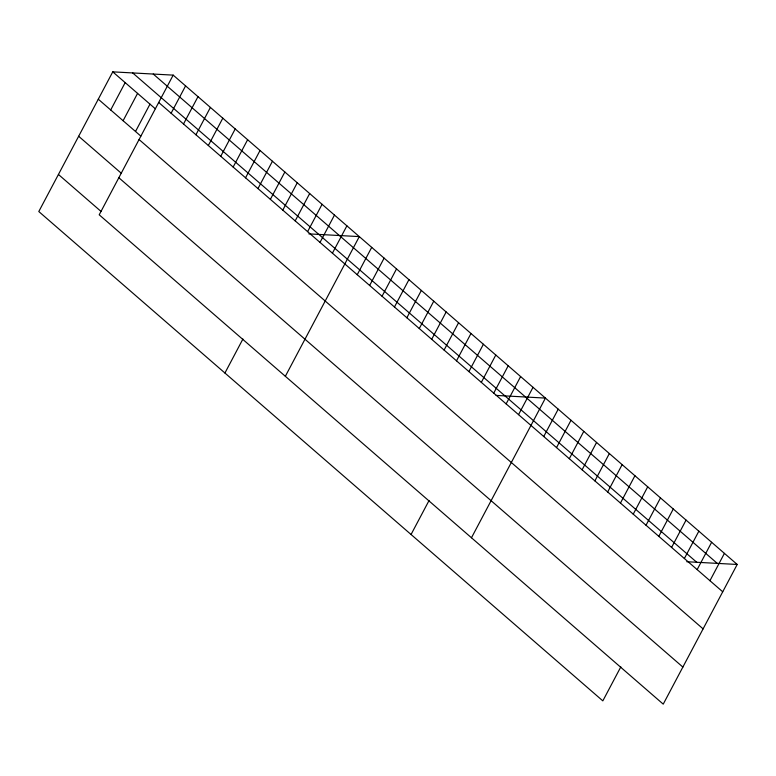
<?xml version="1.0" encoding="UTF-8"?>
<svg xmlns="http://www.w3.org/2000/svg" width="776" height="776" viewBox="0 0 776 776"><rect width="100%" height="100%" fill="white"/><g stroke="black" fill="none" stroke-linecap="round" stroke-linejoin="round"><path stroke-width="1.16" d="M173.174 75.127L99.212 214.806L663.237 704.142L737.2 564.462L173.174 75.127L112.763 71.858L38.8 211.538L602.826 700.873L620.819 666.894M110.696 109.959L125.169 82.615M123.103 120.726L137.575 93.382M135.509 131.493L149.981 104.149M171.108 113.228L185.58 85.884M183.514 123.995L197.996 96.651M195.93 134.762L210.403 107.418M208.337 145.519L222.809 118.185M220.743 156.286L235.215 128.952M233.149 167.053L247.631 139.719M245.555 177.82L260.038 150.476M257.971 188.587L272.444 161.243M270.378 199.354L284.85 172.01M282.784 210.121L297.266 182.777M295.19 220.879L309.673 193.544M224.924 373.023L242.917 339.034M307.606 231.646L322.079 204.311M320.013 242.413L334.485 215.068M332.419 253.18L346.891 225.835M285.345 376.292L359.307 236.602L308.858 233.877M357.232 274.714L371.714 247.369M369.648 285.471L384.12 258.136M382.054 296.238L396.526 268.903M394.46 307.005L408.942 279.661M406.866 317.772L421.349 290.428M419.282 328.539L433.755 301.195M431.689 339.306L446.161 311.962M444.095 350.063L458.567 322.729M456.501 360.83L470.983 333.496M468.917 371.597L483.39 344.253M481.324 382.364L495.796 355.02M411.057 534.499L429.05 500.52M493.73 393.131L508.202 365.787M506.136 403.898L520.618 376.554M518.543 414.656L533.025 387.321M471.469 537.768L545.431 398.088L496.097 395.411M543.743 436.519L558.216 409.175M556.528 447.606L571 420.272M569.312 458.703L583.785 431.359M582.097 469.79L596.569 442.456M594.882 480.887L609.354 453.543M607.666 491.974L622.139 464.63M620.451 503.071L634.923 475.727M633.235 514.158L647.708 486.814M646.02 525.245L660.492 497.911M658.805 536.342L673.277 508.998M671.589 547.429L686.062 520.095M684.374 558.526L698.846 531.182M697.158 569.613L711.631 542.278M709.943 580.71L724.415 553.366M686.75 561.727L737.2 564.462M153.241 74.04L717.267 563.376M132.696 72.934L696.722 562.27M158.702 102.461L722.728 591.797M112.763 71.858L155.307 108.766M98.28 99.192L140.825 136.101M139.069 139.534L703.095 628.87M78.657 136.266L121.201 173.174M118.844 177.733L682.87 667.069M58.433 174.464L100.977 211.373"/></g></svg>
